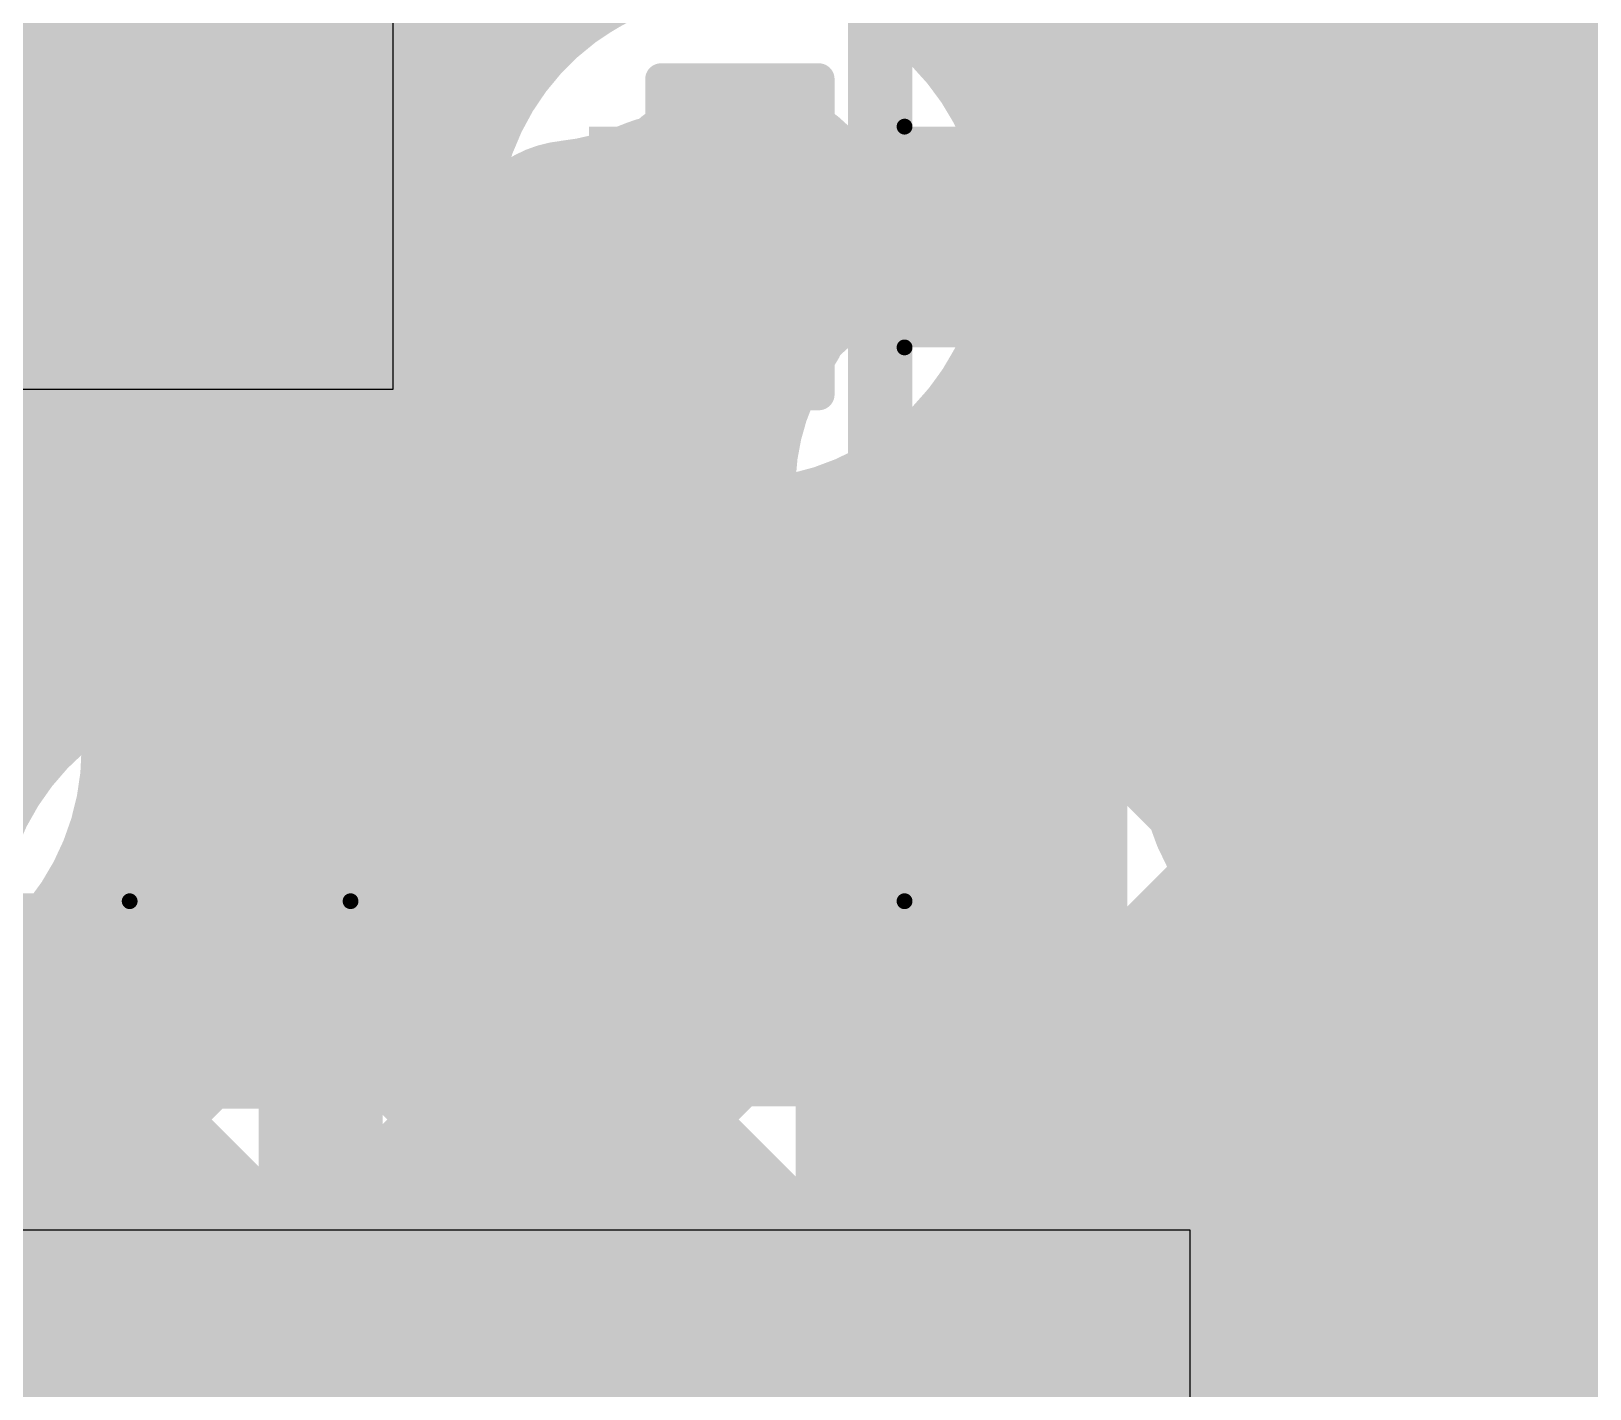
# Model space of a CAD drawing. Header units: millimetres. Extents: x 13 to 259, y -2 to 326.
# Drawn here: x 105.634 to 108.143, y 127.27 to 129.456 of the extents above; entities that cross this region are included whole.
import ezdxf

# ---------------------------------------------------------------- set-up
doc = ezdxf.new("R2010")
doc.units = ezdxf.units.MM
for name, color, linetype in [('BottomLayer', 5, 'Continuous'), ('BottomOverlay', 54, 'Continuous'), ('BottomPaste', 16, 'Continuous'), ('BottomSolder', 6, 'Continuous'), ('ConnectLayer', 7, 'Continuous'), ('DrillDrawing', 1, 'Continuous'), ('Mechanical11', 56, 'Continuous'), ('Mechanical13', 56, 'Continuous'), ('Mechanical14', 56, 'Continuous'), ('Mechanical15', 56, 'Continuous'), ('Mechanical16', 56, 'Continuous'), ('MidLayer1', 16, 'Continuous'), ('MidLayer2', 76, 'Continuous'), ('MidLayer3', 90, 'Continuous'), ('MidLayer4', 156, 'Continuous'), ('MidLayer5', 130, 'Continuous'), ('MidLayer6', 216, 'Continuous'), ('MultiLayer', 9, 'Continuous'), ('TopLayer', 1, 'Continuous'), ('TopOverlay', 2, 'Continuous'), ('TopPaste', 8, 'Continuous'), ('TopSolder', 216, 'Continuous')]:
    doc.layers.add(name, color=color, linetype=linetype)

# ---------------------------------------------------------------- blocks, each defined once
blk = doc.blocks.new('CP_16_26_B_58')
at = {"layer": 'BottomLayer'}
for points in [[(-1.3208, -1.3208), (1.3208, -1.3208), (-1.3208, 1.3208), (1.3208, 1.3208)], [(2.3495, -1.1528), (2.3495, -0.7972), (1.5367, -1.1528), (1.5367, -0.7972)], [(1.1528, -1.5367), (0.7972, -1.5367), (1.1528, -2.3495), (0.7972, -2.3495)]]:
    blk.add_solid(points, dxfattribs=at)
at = {"layer": 'BottomOverlay', "const_width": 0.1524}
for points in [[(2.1717, -2.1717), (2.1717, -1.4855)], [(1.4855, -2.1717), (2.1717, -2.1717)]]:
    blk.add_lwpolyline(points, dxfattribs=at)
at = {"layer": 'BottomOverlay', "const_width": 0.0762}
for points in [[(2.1336, -1.4855, 1), (2.2098, -1.4855, 1)], [(1.4474, -2.1717, 1), (1.5236, -2.1717, 1)], [(2.1336, -2.1717, 1), (2.2098, -2.1717, 1)], [(2.1336, -2.1717, 1), (2.2098, -2.1717, 1)]]:
    blk.add_lwpolyline(points, format="xyb", close=True, dxfattribs=at)
at = {"layer": 'BottomPaste'}
for p, q in [((1.2208, -0.1), (1.2208, -1.2208)), ((1.2208, -1.2208), (0.1, -1.2208))]:
    blk.add_line(p, q, dxfattribs=at)
for points in [[(2.3495, -1.1528), (2.3495, -0.7972), (1.5367, -1.1528), (1.5367, -0.7972)], [(1.1528, -1.5367), (0.7972, -1.5367), (1.1528, -2.3495), (0.7972, -2.3495)]]:
    blk.add_solid(points, dxfattribs=at)
at = {"layer": 'BottomSolder'}
for points in [[(-1.3208, -1.3208), (1.3208, -1.3208), (-1.3208, 1.3208), (1.3208, 1.3208)], [(2.3495, -1.1528), (2.3495, -0.7972), (1.5367, -1.1528), (1.5367, -0.7972)], [(1.1528, -1.5367), (0.7972, -1.5367), (1.1528, -2.3495), (0.7972, -2.3495)]]:
    blk.add_solid(points, dxfattribs=at)
at = {"layer": 'Mechanical13', "const_width": 0.0254}
for points in [[(2.0447, -2.0447), (2.0447, 2.0447)], [(2.0447, -1.1528), (2.0447, -0.7972)], [(2.0447, -1.1528), (2.0447, -0.7972)], [(-2.0447, -2.0447), (2.0447, -2.0447)], [(0.7972, -2.0447), (1.1528, -2.0447)], [(0.7972, -2.0447), (1.1528, -2.0447)]]:
    blk.add_lwpolyline(points, dxfattribs=at)
at = {"layer": 'Mechanical13', "const_width": 0.0127}
for points in [[(2.0383, -0.7972, 1), (2.0511, -0.7972, 1)], [(2.0383, -0.7972, 1), (2.0511, -0.7972, 1)], [(2.0383, -1.1528, 1), (2.0511, -1.1528, 1)], [(2.0383, -1.1528, 1), (2.0511, -1.1528, 1)], [(0.7908, -2.0447, 1), (0.8035, -2.0447, 1)], [(0.7908, -2.0447, 1), (0.8035, -2.0447, 1)], [(1.1464, -2.0447, 1), (1.1591, -2.0447, 1)], [(1.1464, -2.0447, 1), (1.1591, -2.0447, 1)], [(2.0383, -2.0447, 1), (2.0511, -2.0447, 1)], [(2.0383, -2.0447, 1), (2.0511, -2.0447, 1)]]:
    blk.add_lwpolyline(points, format="xyb", close=True, dxfattribs=at)
at = {"layer": 'Mechanical16', "const_width": 0.1524}
for points in [[(2.5527, -1.3), (2.5527, 1.3)], [(2.2987, -1.3), (2.5527, -1.3)], [(2.2987, -2.2987), (2.2987, -1.3)], [(1.3, -2.2987), (2.2987, -2.2987)], [(1.3, -2.5527), (1.3, -2.2987)], [(-1.3, -2.5527), (1.3, -2.5527)]]:
    blk.add_lwpolyline(points, dxfattribs=at)
at = {"layer": 'Mechanical16', "const_width": 0.0762}
for points in [[(2.2606, -1.3, 1), (2.3368, -1.3, 1)], [(2.2606, -1.3, 1), (2.3368, -1.3, 1)], [(2.5146, -1.3, 1), (2.5908, -1.3, 1)], [(2.5146, -1.3, 1), (2.5908, -1.3, 1)], [(1.2619, -2.2987, 1), (1.3381, -2.2987, 1)], [(1.2619, -2.2987, 1), (1.3381, -2.2987, 1)], [(2.2606, -2.2987, 1), (2.3368, -2.2987, 1)], [(2.2606, -2.2987, 1), (2.3368, -2.2987, 1)], [(1.2619, -2.5527, 1), (1.3381, -2.5527, 1)], [(1.2619, -2.5527, 1), (1.3381, -2.5527, 1)]]:
    blk.add_lwpolyline(points, format="xyb", close=True, dxfattribs=at)
blk = doc.blocks.new('RESC1608X55N_B_75')
at = {"layer": 'BottomLayer'}
blk.add_solid([(-1.25, -0.5), (-0.35, -0.5), (-1.25, 0.5), (-0.35, 0.5)], dxfattribs=at)
at = {"layer": 'BottomPaste'}
blk.add_solid([(-1.25, -0.5), (-0.35, -0.5), (-1.25, 0.5), (-0.35, 0.5)], dxfattribs=at)
at = {"layer": 'BottomSolder'}
blk.add_solid([(-1.3516, -0.6016), (-0.2484, -0.6016), (-1.3516, 0.6016), (-0.2484, 0.6016)], dxfattribs=at)
at = {"layer": 'Mechanical14', "const_width": 0.1}
for points in [[(-1.4, 0.65), (-1.4, -0.65)], [(1.4, -0.65), (-1.4, -0.65)]]:
    blk.add_lwpolyline(points, dxfattribs=at)
at = {"layer": 'Mechanical14', "const_width": 0.05}
blk.add_lwpolyline([(-1.425, -0.65, 1), (-1.375, -0.65, 1)], format="xyb", close=True, dxfattribs=at)
blk.add_lwpolyline([(-1.425, -0.65, 1), (-1.375, -0.65, 1)], format="xyb", close=True, dxfattribs=at)
at = {"layer": 'Mechanical16', "const_width": 0.05}
for points in [[(-1.5, 0.75), (-1.5, -0.75)], [(1.5, -0.75), (-1.5, -0.75)]]:
    blk.add_lwpolyline(points, dxfattribs=at)
at = {"layer": 'Mechanical16', "const_width": 0.025}
blk.add_lwpolyline([(-1.5125, -0.75, 1), (-1.4875, -0.75, 1)], format="xyb", close=True, dxfattribs=at)
blk.add_lwpolyline([(-1.5125, -0.75, 1), (-1.4875, -0.75, 1)], format="xyb", close=True, dxfattribs=at)
blk = doc.blocks.new('WE_MAIA_4020_85')
at = {"layer": 'Mechanical11', "const_width": 0.1}
for points in [[(-2.05, -2.05), (-2.05, 2.05)], [(-2.05, -2.05), (2.05, -2.05)]]:
    blk.add_lwpolyline(points, dxfattribs=at)
at = {"layer": 'Mechanical11', "const_width": 0.05}
blk.add_lwpolyline([(-2.075, -2.05, 1), (-2.025, -2.05, 1)], format="xyb", close=True, dxfattribs=at)
blk.add_lwpolyline([(-2.075, -2.05, 1), (-2.025, -2.05, 1)], format="xyb", close=True, dxfattribs=at)
at = {"layer": 'Mechanical13', "const_width": 0.1}
for points in [[(-2.15, -2.15), (-2.15, 2.15)], [(-2.15, -2.15), (2.15, -2.15)]]:
    blk.add_lwpolyline(points, dxfattribs=at)
at = {"layer": 'Mechanical13', "const_width": 0.05}
blk.add_lwpolyline([(-2.175, -2.15, 1), (-2.125, -2.15, 1)], format="xyb", close=True, dxfattribs=at)
blk.add_lwpolyline([(-2.175, -2.15, 1), (-2.125, -2.15, 1)], format="xyb", close=True, dxfattribs=at)
at = {"layer": 'Mechanical15', "const_width": 0.1}
blk.add_lwpolyline([(-2.35, -2.35), (-2.35, 2.35)], dxfattribs=at)
at = {"layer": 'TopLayer'}
blk.add_solid([(-1.675, -1.85), (-0.695, -1.85), (-1.675, 1.85), (-0.695, 1.85)], dxfattribs=at)
at = {"layer": 'TopOverlay', "const_width": 0.2}
for points in [[(-2.05, -2.05), (-2.05, 2.05)], [(-2.05, -2.05), (2.05, -2.05)]]:
    blk.add_lwpolyline(points, dxfattribs=at)
at = {"layer": 'TopOverlay', "const_width": 0.1}
blk.add_lwpolyline([(-2.1, -2.05, 1), (-2, -2.05, 1)], format="xyb", close=True, dxfattribs=at)
blk.add_lwpolyline([(-2.1, -2.05, 1), (-2, -2.05, 1)], format="xyb", close=True, dxfattribs=at)
at = {"layer": 'TopPaste'}
blk.add_solid([(-1.675, -1.85), (-0.695, -1.85), (-1.675, 1.85), (-0.695, 1.85)], dxfattribs=at)
at = {"layer": 'TopSolder'}
blk.add_solid([(-1.7766, -1.9516), (-0.5934, -1.9516), (-1.7766, 1.9516), (-0.5934, 1.9516)], dxfattribs=at)

msp = doc.modelspace()

# ---------------------------------------------------------------- linework, layer by layer
at = {"layer": 'BottomLayer'}
for p, q in [((107.5, 127.525), (103.9, 127.525)), ((107.5, 125.325), (107.5, 127.525))]:
    msp.add_line(p, q, dxfattribs=at)
for points, const_width in [([(108.05, 129.425, 1), (108.3, 129.425, 1)], 0.25), ([(105.8, 129.175, 1), (106.05, 129.175, 1)], 0.25), ([(106.65, 129.125, 1), (106.9, 129.125, 1)], 0.25), ([(108.05, 128.45, 1), (108.3, 128.45, 1)], 0.25), ([(105.85, 128, 1), (106.1, 128, 1)], 0.25), ([(105.925, 128, 1), (106.025, 128, 1)], 0.1), ([(106.05, 127.875, 1), (106.15, 127.875, 1)], 0.1), ([(106.05, 127.875, 1), (106.15, 127.875, 1)], 0.1)]:
    msp.add_lwpolyline(points, format="xyb", close=True, dxfattribs=dict(at, const_width=const_width))
at = {"layer": 'BottomLayer', "const_width": 0.2}
for points in [[(105.975, 128), (106.1, 127.875)], [(106.1, 127.15), (106.1, 127.875)]]:
    msp.add_lwpolyline(points, dxfattribs=at)
at = {"layer": 'BottomSolder', "const_width": 0.3516}
msp.add_lwpolyline([(105.7492, 129.175, 1), (106.1008, 129.175, 1)], format="xyb", close=True, dxfattribs=at)
at = {"layer": 'ConnectLayer', "const_width": 0.4}
for points in [[(102.8906, 132.9998), (106.353, 129.5373)], [(103.9654, 131.925), (106.353, 129.5373)], [(103.7479, 131.2939), (108.8389, 126.2029)], [(103.7479, 131.2939), (105.9161, 129.1258)], [(103.7479, 131.2939), (108.8389, 126.2029)], [(106.513, 131.0744), (108.7, 128.8874)], [(105.91, 129.6174), (105.91, 130.7558)], [(106.45, 129.6174), (106.45, 130.7558)], [(107.3107, 129.3724), (108.7, 130.7617)], [(107.3107, 129.3724), (108.7, 130.7617)], [(103.5744, 130.6189), (105.6815, 128.5118)], [(106.45, 130.2888), (108.5389, 128.2)], [(105.0762, 128.835), (106.307, 130.0658)], [(105.0762, 128.835), (106.307, 130.0658)], [(107.3559, 128.5691), (108.7, 129.9132)], [(106.325, 129.6087), (106.325, 129.75)], [(105.0762, 128.835), (105.91, 129.6688)], [(105.3852, 129.6567), (105.4798, 129.5621)], [(107.4436, 129.2953), (107.8187, 128.9202)], [(107.4436, 129.2953), (107.8187, 128.9202)], [(107.4436, 129.2953), (107.8187, 128.9202)], [(106.6655, 129.1223), (106.7585, 129.0249)], [(105.7733, 128.6836), (106.1858, 129.096)], [(105.7733, 128.6836), (106.1858, 129.096)], [(107.8354, 128.2), (108.7, 129.0647)], [(106.4774, 127.6906), (107.7766, 128.9898)], [(106.4774, 127.6906), (107.7766, 128.9898)], [(107.065, 128.2782), (107.7767, 128.9898)], [(105.3567, 127.4184), (106.6646, 128.7263)], [(106.3121, 128.7297), (108.3418, 126.7)], [(106.3121, 128.7297), (106.525, 128.5168)], [(107.2046, 128.7205), (107.725, 128.2)], [(107.1874, 128.703), (107.6099, 128.2804)], [(107.1874, 128.703), (107.6099, 128.2804)], [(107.1874, 128.703), (107.6099, 128.2804)], [(105.2444, 128.1546), (105.7139, 128.6241)], [(106.3735, 128.4352), (106.5277, 128.5894)], [(106.3735, 128.4352), (106.5277, 128.5894)], [(106.3735, 128.4352), (106.525, 128.5867)], [(106.525, 128.2135), (106.525, 128.5906)], [(107.065, 128.2135), (107.065, 128.5906)], [(106.8237, 128.3377), (107.3422, 127.8191)], [(105.9147, 128.2786), (107.4933, 126.7)], [(105.7809, 126.9941), (106.9741, 128.1873)], [(105.7809, 126.9941), (106.9741, 128.1873)], [(107.725, 128.2), (108.55, 128.2)], [(101.8817, 122.2464), (107.7154, 128.0801)], [(105.9038, 126.2685), (107.7154, 128.0801)], [(107.0204, 127.3851), (107.7154, 128.0801)], [(107.0271, 128.0147), (108.8389, 126.2029)], [(98.657, 118.1732), (108.381, 127.8971)], [(106.375, 125.8912), (108.381, 127.8971)], [(106.5739, 126.09), (108.381, 127.8971)], [(108.0055, 127.8849), (109.0803, 126.8101)], [(108.0055, 127.8849), (109.0803, 126.8101)], [(108.0055, 127.8849), (109.0803, 126.8101)], [(106.525, 127.6), (106.525, 127.7865)], [(107.065, 127.6), (107.065, 127.7865)], [(105.5779, 127.7669), (106.6448, 126.7)], [(106.3354, 126.7), (107.4024, 127.767)], [(106.4868, 127.7065), (112.1776, 122.0157)], [(106.4868, 127.7065), (108.1033, 126.09)], [(107.1839, 126.7), (108.1439, 127.66)], [(107.725, 127.66), (108.55, 127.66)], [(108.2303, 127.66), (109.0803, 126.8101)], [(102.1229, 124.1846), (105.5399, 127.6016)], [(105.0553, 127.117), (105.5399, 127.6016)], [(105.0883, 127.15), (105.5399, 127.6016)], [(106.075, 127.15), (106.525, 127.6)], [(105.225, 127.55), (106.075, 126.7)], [(101.3672, 122.5804), (106.2845, 127.4977)], [(105.4796, 126.6928), (106.2845, 127.4977)], [(105.9369, 127.15), (106.2846, 127.4977)], [(105.9333, 127.4115), (110.2306, 123.1142)], [(105.9333, 127.4115), (106.1349, 127.2099)], [(105.9333, 127.4115), (107.2548, 126.09)], [(106.9395, 127.2538), (108.9673, 125.226)], [(106.4579, 126.7691), (106.9059, 127.2172)], [(102.7308, 127.15), (106.075, 127.15)]]:
    msp.add_lwpolyline(points, dxfattribs=at)
for points in [[(105.5854, 130.0996, -1.354903), (104.5079, 130.4319)], [(105.9019, 128.5855, -1.434003), (106.325, 129.6087)], [(106.45, 129.6174, -0.597453), (107.365, 129.125)], [(107.365, 129.125, -1.814865), (106.5218, 129.6579)], [(107.365, 129.125, -1.814865), (106.5218, 129.6579)], [(106.0137, 129.2993, -0.158829), (105.91, 129.6174)], [(106.0137, 129.2993, -0.158829), (105.91, 129.6174)], [(107.5852, 129.4393, -0.131202), (107.3533, 129.2421)], [(107.5852, 129.4393, -0.131202), (107.3533, 129.2421)], [(107.5852, 129.4393, -0.131202), (107.3533, 129.2421)], [(107.8427, 128.9375, -0.254456), (107.5852, 129.4393)], [(107.8427, 128.9375, -0.254456), (107.5852, 129.4393)], [(107.8427, 128.9375, -0.254456), (107.5852, 129.4393)], [(105.9744, 129.167, -0.064145), (106.0137, 129.2993)], [(105.9744, 129.167, -0.064145), (106.0137, 129.2993)], [(105.9744, 129.167, -0.064146), (106.0137, 129.2993)], [(107.3533, 129.2421, -0.050001), (107.365, 129.125)], [(107.3533, 129.2421, -0.050001), (107.365, 129.125)], [(107.3533, 129.2421, -0.050001), (107.365, 129.125)], [(105.9231, 129.125, -1.434002), (105.9589, 129.2118)], [(105.9744, 129.167, -0.407628), (105.9181, 129.1255)], [(105.386, 128.8869, -0.292979), (105.9177, 129.1256)], [(105.386, 128.8869, -0.293222), (105.9181, 129.1255)], [(106.6655, 129.1223, -0.076116), (106.5074, 129.0805)], [(106.6655, 129.1223, -0.076116), (106.5074, 129.0805)], [(107.365, 129.125, -0.270766), (107.0647, 128.611)], [(107.365, 129.125, -0.191135), (107.2046, 128.7205)], [(106.5074, 129.0805, -0.410442), (105.838, 128.5915)], [(106.8227, 128.3387, -0.360558), (106.7585, 129.0249)], [(106.8237, 128.3377, -0.361278), (106.7585, 129.0249)], [(108.765, 128.45, -1.659645), (107.8427, 128.9375)], [(108.765, 128.45, -1.659645), (107.8427, 128.9375)], [(108.765, 128.45, -1.659645), (107.8427, 128.9375)], [(104.8035, 128.5759, -0.602352), (105.8466, 128.5759)], [(104.8035, 128.5759, -0.602352), (105.8466, 128.5759)], [(106.3261, 128.7422, -0.157046), (105.9982, 128.5896)], [(106.525, 128.5906, -0.10723), (106.3261, 128.7422)], [(105.838, 128.5915, -0.12989), (105.915, 128.3)], [(105.8466, 128.5759, -0.48006), (106.565, 128)], [(105.8466, 128.5759, -0.48006), (106.565, 128)], [(105.9982, 128.5896, -0.298762), (106.525, 128.2135)], [(106.525, 127.7865, -1.761451), (105.9019, 128.5855)], [(105.915, 128.3, -0.465024), (105.225, 127.7185)], [(107.065, 128.2135, -0.101987), (107.021, 128)], [(107.065, 128.2135, -0.101987), (107.021, 128)], [(106.565, 128, -0.782168), (105.4535, 127.7242)], [(106.565, 128, -0.782168), (105.4535, 127.7242)], [(107.021, 128, -0.101987), (107.065, 127.7865)], [(107.021, 128, -0.101987), (107.065, 127.7865)], [(107.725, 127.66, -0.199574), (107.3422, 127.8191)], [(107.725, 127.66, -0.198912), (107.3432, 127.8182)], [(105.4535, 127.7242, -0.110183), (105.1966, 127.7242)], [(105.4535, 127.7242, -0.110183), (105.1966, 127.7242)], [(107.065, 127.6, -0.199574), (106.9059, 127.2172)], [(107.065, 127.6, -0.198912), (106.9069, 127.2182)]]:
    msp.add_lwpolyline(points, format="xyb", dxfattribs=at)
at = {"layer": 'ConnectLayer', "const_width": 0.2}
for points in [[(105.81, 129.6174, 1), (106.01, 129.6174, 1)], [(105.81, 129.6174, 1), (106.01, 129.6174, 1)], [(105.81, 129.6174, 1), (106.01, 129.6174, 1)], [(106.35, 129.6174, 1), (106.55, 129.6174, 1)], [(106.35, 129.6174, 1), (106.55, 129.6174, 1)], [(106.225, 129.6087, 1), (106.425, 129.6087, 1)], [(106.225, 129.6087, 1), (106.425, 129.6087, 1)], [(105.3798, 129.5621, 1), (105.5798, 129.5621, 1)], [(106.253, 129.5373, 1), (106.453, 129.5373, 1)], [(106.253, 129.5373, 1), (106.453, 129.5373, 1)], [(107.4852, 129.4393, 1), (107.6852, 129.4393, 1)], [(107.4852, 129.4393, 1), (107.6852, 129.4393, 1)], [(107.4852, 129.4393, 1), (107.6852, 129.4393, 1)], [(107.4852, 129.4393, 1), (107.6852, 129.4393, 1)], [(107.4852, 129.4393, 1), (107.6852, 129.4393, 1)], [(107.4852, 129.4393, 1), (107.6852, 129.4393, 1)], [(107.2107, 129.3724, 1), (107.4107, 129.3724, 1)], [(107.2107, 129.3724, 1), (107.4107, 129.3724, 1)], [(105.9137, 129.2993, 1), (106.1137, 129.2993, 1)], [(105.9137, 129.2993, 1), (106.1137, 129.2993, 1)], [(105.9137, 129.2993, 1), (106.1137, 129.2993, 1)], [(105.9137, 129.2993, 1), (106.1137, 129.2993, 1)], [(105.9137, 129.2993, 1), (106.1137, 129.2993, 1)], [(107.3436, 129.2953, 1), (107.5436, 129.2953, 1)], [(107.3436, 129.2953, 1), (107.5436, 129.2953, 1)], [(107.3436, 129.2953, 1), (107.5436, 129.2953, 1)], [(107.2533, 129.2421, 1), (107.4533, 129.2421, 1)], [(107.2533, 129.2421, 1), (107.4533, 129.2421, 1)], [(107.2533, 129.2421, 1), (107.4533, 129.2421, 1)], [(107.2533, 129.2421, 1), (107.4533, 129.2421, 1)], [(107.2533, 129.2421, 1), (107.4533, 129.2421, 1)], [(107.2533, 129.2421, 1), (107.4533, 129.2421, 1)], [(105.8589, 129.2118, 1), (106.0589, 129.2118, 1)], [(105.8744, 129.167, 1), (106.0744, 129.167, 1)], [(105.8744, 129.167, 1), (106.0744, 129.167, 1)], [(105.8744, 129.167, 1), (106.0744, 129.167, 1)], [(105.8744, 129.167, 1), (106.0744, 129.167, 1)], [(105.8161, 129.1258, 1), (106.0161, 129.1258, 1)], [(105.8177, 129.1256, 1), (106.0177, 129.1256, 1)], [(105.8182, 129.1255, 1), (106.0181, 129.1255, 1)], [(105.8182, 129.1255, 1), (106.0181, 129.1255, 1)], [(105.8231, 129.125, 1), (106.0231, 129.125, 1)], [(106.5655, 129.1223, 1), (106.7655, 129.1223, 1)], [(106.5655, 129.1223, 1), (106.7655, 129.1223, 1)], [(106.5655, 129.1223, 1), (106.7655, 129.1223, 1)], [(107.265, 129.125, 1), (107.465, 129.125, 1)], [(107.265, 129.125, 1), (107.465, 129.125, 1)], [(107.265, 129.125, 1), (107.465, 129.125, 1)], [(107.265, 129.125, 1), (107.465, 129.125, 1)], [(107.265, 129.125, 1), (107.465, 129.125, 1)], [(107.265, 129.125, 1), (107.465, 129.125, 1)], [(107.265, 129.125, 1), (107.465, 129.125, 1)], [(107.265, 129.125, 1), (107.465, 129.125, 1)], [(106.0858, 129.096, 1), (106.2858, 129.096, 1)], [(106.0858, 129.096, 1), (106.2858, 129.096, 1)], [(106.4074, 129.0805, 1), (106.6074, 129.0805, 1)], [(106.4074, 129.0805, 1), (106.6074, 129.0805, 1)], [(106.4074, 129.0805, 1), (106.6074, 129.0805, 1)], [(106.6585, 129.0249, 1), (106.8585, 129.0249, 1)], [(106.6585, 129.0249, 1), (106.8585, 129.0249, 1)], [(106.6585, 129.0249, 1), (106.8585, 129.0249, 1)], [(107.6766, 128.9898, 1), (107.8766, 128.9898, 1)], [(107.6766, 128.9898, 1), (107.8766, 128.9898, 1)], [(107.6767, 128.9898, 1), (107.8767, 128.9898, 1)], [(107.7427, 128.9375, 1), (107.9427, 128.9375, 1)], [(107.7427, 128.9375, 1), (107.9427, 128.9375, 1)], [(107.7427, 128.9375, 1), (107.9427, 128.9375, 1)], [(107.7427, 128.9375, 1), (107.9427, 128.9375, 1)], [(107.7427, 128.9375, 1), (107.9427, 128.9375, 1)], [(107.7427, 128.9375, 1), (107.9427, 128.9375, 1)], [(107.7187, 128.9202, 1), (107.9187, 128.9202, 1)], [(107.7187, 128.9202, 1), (107.9187, 128.9202, 1)], [(107.7187, 128.9202, 1), (107.9187, 128.9202, 1)], [(106.2261, 128.7422, 1), (106.4261, 128.7422, 1)], [(106.2261, 128.7422, 1), (106.4261, 128.7422, 1)], [(106.2121, 128.7297, 1), (106.4121, 128.7297, 1)], [(106.2121, 128.7297, 1), (106.4121, 128.7297, 1)], [(106.5646, 128.7263, 1), (106.7646, 128.7263, 1)], [(107.1046, 128.7205, 1), (107.3046, 128.7205, 1)], [(107.1046, 128.7205, 1), (107.3046, 128.7205, 1)], [(107.0874, 128.703, 1), (107.2874, 128.703, 1)], [(107.0874, 128.703, 1), (107.2874, 128.703, 1)], [(107.0874, 128.703, 1), (107.2874, 128.703, 1)], [(105.6733, 128.6836, 1), (105.8733, 128.6836, 1)], [(105.6733, 128.6836, 1), (105.8733, 128.6836, 1)], [(105.6139, 128.6241, 1), (105.8139, 128.6241, 1)], [(106.9647, 128.611, 1), (107.1647, 128.611, 1)], [(105.738, 128.5915, 1), (105.938, 128.5915, 1)], [(105.738, 128.5915, 1), (105.938, 128.5915, 1)], [(105.8982, 128.5896, 1), (106.0982, 128.5896, 1)], [(105.8982, 128.5896, 1), (106.0982, 128.5896, 1)], [(106.425, 128.5906, 1), (106.625, 128.5906, 1)], [(106.425, 128.5906, 1), (106.625, 128.5906, 1)], [(106.425, 128.5867, 1), (106.625, 128.5867, 1)], [(106.4277, 128.5894, 1), (106.6277, 128.5894, 1)], [(106.4277, 128.5894, 1), (106.6277, 128.5894, 1)], [(106.965, 128.5906, 1), (107.165, 128.5906, 1)], [(105.7466, 128.5759, 1), (105.9466, 128.5759, 1)], [(105.7466, 128.5759, 1), (105.9466, 128.5759, 1)], [(105.7466, 128.5759, 1), (105.9466, 128.5759, 1)], [(105.7466, 128.5759, 1), (105.9466, 128.5759, 1)], [(105.8019, 128.5855, 1), (106.0019, 128.5855, 1)], [(105.8019, 128.5855, 1), (106.0019, 128.5855, 1)], [(107.2559, 128.5691, 1), (107.4559, 128.5691, 1)], [(105.5815, 128.5118, 1), (105.7815, 128.5118, 1)], [(106.425, 128.5168, 1), (106.625, 128.5168, 1)], [(106.2735, 128.4352, 1), (106.4735, 128.4352, 1)], [(106.2735, 128.4352, 1), (106.4735, 128.4352, 1)], [(106.2735, 128.4352, 1), (106.4735, 128.4352, 1)], [(106.7227, 128.3387, 1), (106.9227, 128.3387, 1)], [(106.7237, 128.3377, 1), (106.9237, 128.3377, 1)], [(106.7237, 128.3377, 1), (106.9237, 128.3377, 1)], [(105.815, 128.3, 1), (106.015, 128.3, 1)], [(105.815, 128.3, 1), (106.015, 128.3, 1)], [(105.8147, 128.2786, 1), (106.0147, 128.2786, 1)], [(106.965, 128.2782, 1), (107.165, 128.2782, 1)], [(107.5099, 128.2804, 1), (107.7099, 128.2804, 1)], [(107.5099, 128.2804, 1), (107.7099, 128.2804, 1)], [(107.5099, 128.2804, 1), (107.7099, 128.2804, 1)], [(106.425, 128.2135, 1), (106.625, 128.2135, 1)], [(106.425, 128.2135, 1), (106.625, 128.2135, 1)], [(106.965, 128.2135, 1), (107.165, 128.2135, 1)], [(106.965, 128.2135, 1), (107.165, 128.2135, 1)], [(106.965, 128.2135, 1), (107.165, 128.2135, 1)], [(106.8741, 128.1873, 1), (107.0741, 128.1873, 1)], [(106.8741, 128.1873, 1), (107.0741, 128.1873, 1)], [(107.625, 128.2, 1), (107.825, 128.2, 1)], [(107.625, 128.2, 1), (107.825, 128.2, 1)], [(107.7354, 128.2, 1), (107.9354, 128.2, 1)], [(107.6154, 128.0801, 1), (107.8154, 128.0801, 1)], [(107.6154, 128.0801, 1), (107.8154, 128.0801, 1)], [(107.6154, 128.0801, 1), (107.8154, 128.0801, 1)], [(106.9271, 128.0147, 1), (107.1271, 128.0147, 1)], [(106.465, 128, 1), (106.665, 128, 1)], [(106.465, 128, 1), (106.665, 128, 1)], [(106.465, 128, 1), (106.665, 128, 1)], [(106.465, 128, 1), (106.665, 128, 1)], [(106.921, 128, 1), (107.121, 128, 1)], [(106.921, 128, 1), (107.121, 128, 1)], [(106.921, 128, 1), (107.121, 128, 1)], [(106.921, 128, 1), (107.121, 128, 1)], [(107.9055, 127.8849, 1), (108.1055, 127.8849, 1)], [(107.9055, 127.8849, 1), (108.1055, 127.8849, 1)], [(107.9055, 127.8849, 1), (108.1055, 127.8849, 1)], [(107.2422, 127.8191, 1), (107.4422, 127.8191, 1)], [(107.2422, 127.8191, 1), (107.4422, 127.8191, 1)], [(107.2432, 127.8182, 1), (107.4432, 127.8182, 1)], [(106.425, 127.7865, 1), (106.625, 127.7865, 1)], [(106.425, 127.7865, 1), (106.625, 127.7865, 1)], [(106.965, 127.7865, 1), (107.165, 127.7865, 1)], [(106.965, 127.7865, 1), (107.165, 127.7865, 1)], [(106.965, 127.7865, 1), (107.165, 127.7865, 1)], [(105.4779, 127.7669, 1), (105.6779, 127.7669, 1)], [(107.3024, 127.767, 1), (107.5024, 127.767, 1)], [(105.3535, 127.7242, 1), (105.5535, 127.7242, 1)], [(105.3535, 127.7242, 1), (105.5535, 127.7242, 1)], [(105.3535, 127.7242, 1), (105.5535, 127.7242, 1)], [(105.3535, 127.7242, 1), (105.5535, 127.7242, 1)], [(106.3774, 127.6906, 1), (106.5774, 127.6906, 1)], [(106.3774, 127.6906, 1), (106.5774, 127.6906, 1)], [(106.3868, 127.7065, 1), (106.5868, 127.7065, 1)], [(106.3868, 127.7065, 1), (106.5868, 127.7065, 1)], [(107.625, 127.66, 1), (107.825, 127.66, 1)], [(107.625, 127.66, 1), (107.825, 127.66, 1)], [(107.625, 127.66, 1), (107.825, 127.66, 1)], [(108.0439, 127.66, 1), (108.2439, 127.66, 1)], [(108.1303, 127.66, 1), (108.3303, 127.66, 1)], [(105.4399, 127.6016, 1), (105.6399, 127.6016, 1)], [(105.4399, 127.6016, 1), (105.6399, 127.6016, 1)], [(105.4399, 127.6016, 1), (105.6399, 127.6016, 1)], [(106.425, 127.6, 1), (106.625, 127.6, 1)], [(106.425, 127.6, 1), (106.625, 127.6, 1)], [(106.965, 127.6, 1), (107.165, 127.6, 1)], [(106.965, 127.6, 1), (107.165, 127.6, 1)], [(106.965, 127.6, 1), (107.165, 127.6, 1)], [(106.1845, 127.4977, 1), (106.3845, 127.4977, 1)], [(106.1845, 127.4977, 1), (106.3845, 127.4977, 1)], [(106.1846, 127.4977, 1), (106.3846, 127.4977, 1)], [(105.8333, 127.4115, 1), (106.0333, 127.4115, 1)], [(105.8333, 127.4115, 1), (106.0333, 127.4115, 1)], [(105.8333, 127.4115, 1), (106.0333, 127.4115, 1)], [(106.9204, 127.3851, 1), (107.1204, 127.3851, 1)], [(106.8395, 127.2538, 1), (107.0395, 127.2538, 1)], [(106.0349, 127.2099, 1), (106.2349, 127.2099, 1)], [(106.8059, 127.2172, 1), (107.0059, 127.2172, 1)], [(106.8059, 127.2172, 1), (107.0059, 127.2172, 1)], [(106.8069, 127.2182, 1), (107.0069, 127.2182, 1)], [(105.8369, 127.15, 1), (106.0369, 127.15, 1)], [(105.975, 127.15, 1), (106.175, 127.15, 1)], [(105.975, 127.15, 1), (106.175, 127.15, 1)]]:
    msp.add_lwpolyline(points, format="xyb", close=True, dxfattribs=at)
at = {"layer": 'DrillDrawing', "const_width": 0.0508}
for points in [[(107.921, 129.298), (107.921, 129.552)], [(105.798, 129.302), (105.798, 129.429)], [(105.798, 129.429), (106.052, 129.429)], [(106.052, 129.302), (106.052, 129.429)], [(106.648, 129.252), (106.648, 129.379)], [(106.648, 129.379), (106.902, 129.379)], [(106.902, 129.252), (106.902, 129.379)], [(105.671, 129.048), (105.671, 129.302)], [(105.671, 129.302), (105.798, 129.302)], [(106.052, 129.302), (106.179, 129.302)], [(106.179, 129.048), (106.179, 129.302)], [(107.921, 129.298), (108.048, 129.298)], [(108.048, 129.171), (108.048, 129.298)], [(106.521, 128.998), (106.521, 129.252)], [(106.521, 129.252), (106.648, 129.252)], [(106.902, 129.252), (107.029, 129.252)], [(107.029, 128.998), (107.029, 129.252)], [(108.048, 129.171), (108.302, 129.171)], [(105.671, 129.048), (105.798, 129.048)], [(105.798, 128.921), (105.798, 129.048)], [(106.052, 129.048), (106.179, 129.048)], [(106.052, 128.921), (106.052, 129.048)], [(106.521, 128.998), (106.648, 128.998)], [(106.648, 128.871), (106.648, 128.998)], [(106.902, 128.998), (107.029, 128.998)], [(106.902, 128.871), (106.902, 128.998)], [(105.798, 128.921), (106.052, 128.921)], [(106.648, 128.871), (106.902, 128.871)], [(108.048, 128.577), (108.048, 128.704)], [(108.048, 128.704), (108.302, 128.704)], [(107.921, 128.323), (107.921, 128.577)], [(107.921, 128.577), (108.048, 128.577)], [(107.921, 128.323), (108.048, 128.323)], [(108.048, 128.196), (108.048, 128.323)], [(105.848, 128.127), (105.848, 128.254)], [(105.848, 128.254), (106.102, 128.254)], [(106.102, 128.127), (106.102, 128.254)], [(108.048, 128.196), (108.302, 128.196)], [(105.721, 127.873), (105.721, 128.127)], [(105.721, 128.127), (105.848, 128.127)], [(106.102, 128.127), (106.229, 128.127)], [(106.229, 127.873), (106.229, 128.127)], [(105.721, 127.873), (105.848, 127.873)], [(105.848, 127.746), (105.848, 127.873)], [(106.102, 127.873), (106.229, 127.873)], [(106.102, 127.746), (106.102, 127.873)], [(105.848, 127.746), (106.102, 127.746)]]:
    msp.add_lwpolyline(points, dxfattribs=at)
at = {"layer": 'DrillDrawing', "const_width": 0.0254}
for points in [[(105.7853, 129.429, 1), (105.8107, 129.429, 1)], [(105.7853, 129.429, 1), (105.8107, 129.429, 1)], [(106.0393, 129.429, 1), (106.0647, 129.429, 1)], [(106.0393, 129.429, 1), (106.0647, 129.429, 1)], [(106.6353, 129.379, 1), (106.6607, 129.379, 1)], [(106.6353, 129.379, 1), (106.6607, 129.379, 1)], [(106.8893, 129.379, 1), (106.9147, 129.379, 1)], [(106.8893, 129.379, 1), (106.9147, 129.379, 1)], [(105.6583, 129.302, 1), (105.6837, 129.302, 1)], [(105.6583, 129.302, 1), (105.6837, 129.302, 1)], [(105.7853, 129.302, 1), (105.8107, 129.302, 1)], [(105.7853, 129.302, 1), (105.8107, 129.302, 1)], [(106.0393, 129.302, 1), (106.0647, 129.302, 1)], [(106.0393, 129.302, 1), (106.0647, 129.302, 1)], [(106.1663, 129.302, 1), (106.1917, 129.302, 1)], [(106.1663, 129.302, 1), (106.1917, 129.302, 1)], [(107.9083, 129.298, 1), (107.9337, 129.298, 1)], [(107.9083, 129.298, 1), (107.9337, 129.298, 1)], [(108.0353, 129.298, 1), (108.0607, 129.298, 1)], [(108.0353, 129.298, 1), (108.0607, 129.298, 1)], [(106.5083, 129.252, 1), (106.5337, 129.252, 1)], [(106.5083, 129.252, 1), (106.5337, 129.252, 1)], [(106.6353, 129.252, 1), (106.6607, 129.252, 1)], [(106.6353, 129.252, 1), (106.6607, 129.252, 1)], [(106.8893, 129.252, 1), (106.9147, 129.252, 1)], [(106.8893, 129.252, 1), (106.9147, 129.252, 1)], [(107.0163, 129.252, 1), (107.0417, 129.252, 1)], [(107.0163, 129.252, 1), (107.0417, 129.252, 1)], [(108.0353, 129.171, 1), (108.0607, 129.171, 1)], [(108.0353, 129.171, 1), (108.0607, 129.171, 1)], [(105.6583, 129.048, 1), (105.6837, 129.048, 1)], [(105.6583, 129.048, 1), (105.6837, 129.048, 1)], [(105.7853, 129.048, 1), (105.8107, 129.048, 1)], [(105.7853, 129.048, 1), (105.8107, 129.048, 1)], [(106.0393, 129.048, 1), (106.0647, 129.048, 1)], [(106.0393, 129.048, 1), (106.0647, 129.048, 1)], [(106.1663, 129.048, 1), (106.1917, 129.048, 1)], [(106.1663, 129.048, 1), (106.1917, 129.048, 1)], [(106.5083, 128.998, 1), (106.5337, 128.998, 1)], [(106.5083, 128.998, 1), (106.5337, 128.998, 1)], [(106.6353, 128.998, 1), (106.6607, 128.998, 1)], [(106.6353, 128.998, 1), (106.6607, 128.998, 1)], [(106.8893, 128.998, 1), (106.9147, 128.998, 1)], [(106.8893, 128.998, 1), (106.9147, 128.998, 1)], [(107.0163, 128.998, 1), (107.0417, 128.998, 1)], [(107.0163, 128.998, 1), (107.0417, 128.998, 1)], [(105.7853, 128.921, 1), (105.8107, 128.921, 1)], [(105.7853, 128.921, 1), (105.8107, 128.921, 1)], [(106.0393, 128.921, 1), (106.0647, 128.921, 1)], [(106.0393, 128.921, 1), (106.0647, 128.921, 1)], [(106.6353, 128.871, 1), (106.6607, 128.871, 1)], [(106.6353, 128.871, 1), (106.6607, 128.871, 1)], [(106.8893, 128.871, 1), (106.9147, 128.871, 1)], [(106.8893, 128.871, 1), (106.9147, 128.871, 1)], [(108.0353, 128.704, 1), (108.0607, 128.704, 1)], [(108.0353, 128.704, 1), (108.0607, 128.704, 1)], [(107.9083, 128.577, 1), (107.9337, 128.577, 1)], [(107.9083, 128.577, 1), (107.9337, 128.577, 1)], [(108.0353, 128.577, 1), (108.0607, 128.577, 1)], [(108.0353, 128.577, 1), (108.0607, 128.577, 1)], [(107.9083, 128.323, 1), (107.9337, 128.323, 1)], [(107.9083, 128.323, 1), (107.9337, 128.323, 1)], [(108.0353, 128.323, 1), (108.0607, 128.323, 1)], [(108.0353, 128.323, 1), (108.0607, 128.323, 1)], [(105.8353, 128.254, 1), (105.8607, 128.254, 1)], [(105.8353, 128.254, 1), (105.8607, 128.254, 1)], [(106.0893, 128.254, 1), (106.1147, 128.254, 1)], [(106.0893, 128.254, 1), (106.1147, 128.254, 1)], [(108.0353, 128.196, 1), (108.0607, 128.196, 1)], [(108.0353, 128.196, 1), (108.0607, 128.196, 1)], [(105.7083, 128.127, 1), (105.7337, 128.127, 1)], [(105.7083, 128.127, 1), (105.7337, 128.127, 1)], [(105.8353, 128.127, 1), (105.8607, 128.127, 1)], [(105.8353, 128.127, 1), (105.8607, 128.127, 1)], [(106.0893, 128.127, 1), (106.1147, 128.127, 1)], [(106.0893, 128.127, 1), (106.1147, 128.127, 1)], [(106.2163, 128.127, 1), (106.2417, 128.127, 1)], [(106.2163, 128.127, 1), (106.2417, 128.127, 1)], [(105.7083, 127.873, 1), (105.7337, 127.873, 1)], [(105.7083, 127.873, 1), (105.7337, 127.873, 1)], [(105.8353, 127.873, 1), (105.8607, 127.873, 1)], [(105.8353, 127.873, 1), (105.8607, 127.873, 1)], [(106.0893, 127.873, 1), (106.1147, 127.873, 1)], [(106.0893, 127.873, 1), (106.1147, 127.873, 1)], [(106.2163, 127.873, 1), (106.2417, 127.873, 1)], [(106.2163, 127.873, 1), (106.2417, 127.873, 1)], [(105.8353, 127.746, 1), (105.8607, 127.746, 1)], [(105.8353, 127.746, 1), (105.8607, 127.746, 1)], [(106.0893, 127.746, 1), (106.1147, 127.746, 1)], [(106.0893, 127.746, 1), (106.1147, 127.746, 1)]]:
    msp.add_lwpolyline(points, format="xyb", close=True, dxfattribs=at)
at = {"layer": 'MidLayer1', "const_width": 0.25}
for points in [[(108.05, 129.425, 1), (108.3, 129.425, 1)], [(105.8, 129.175, 1), (106.05, 129.175, 1)], [(106.65, 129.125, 1), (106.9, 129.125, 1)], [(108.05, 128.45, 1), (108.3, 128.45, 1)], [(105.85, 128, 1), (106.1, 128, 1)]]:
    msp.add_lwpolyline(points, format="xyb", close=True, dxfattribs=at)
at = {"layer": 'MidLayer2'}
for points, const_width in [([(108.05, 129.425, 1), (108.3, 129.425, 1)], 0.25), ([(105.8, 129.175, 1), (106.05, 129.175, 1)], 0.25), ([(106.65, 129.125, 1), (106.9, 129.125, 1)], 0.25), ([(108.05, 128.45, 1), (108.3, 128.45, 1)], 0.25), ([(105.85, 128, 1), (106.1, 128, 1)], 0.25), ([(105.975, 128.05, 1), (106.075, 128.05, 1)], 0.1), ([(105.925, 128, 1), (106.025, 128, 1)], 0.1)]:
    msp.add_lwpolyline(points, format="xyb", close=True, dxfattribs=dict(at, const_width=const_width))
at = {"layer": 'MidLayer2', "const_width": 0.2}
msp.add_lwpolyline([(105.975, 128), (106.025, 128.05)], dxfattribs=at)
at = {"layer": 'MidLayer3', "const_width": 0.25}
for points in [[(108.05, 129.425, 1), (108.3, 129.425, 1)], [(105.8, 129.175, 1), (106.05, 129.175, 1)], [(106.65, 129.125, 1), (106.9, 129.125, 1)], [(108.05, 128.45, 1), (108.3, 128.45, 1)], [(105.85, 128, 1), (106.1, 128, 1)]]:
    msp.add_lwpolyline(points, format="xyb", close=True, dxfattribs=at)
at = {"layer": 'MidLayer4', "const_width": 0.25}
for points in [[(108.05, 129.425, 1), (108.3, 129.425, 1)], [(105.8, 129.175, 1), (106.05, 129.175, 1)], [(106.65, 129.125, 1), (106.9, 129.125, 1)], [(108.05, 128.45, 1), (108.3, 128.45, 1)], [(105.85, 128, 1), (106.1, 128, 1)]]:
    msp.add_lwpolyline(points, format="xyb", close=True, dxfattribs=at)
at = {"layer": 'MidLayer5', "const_width": 0.25}
for points in [[(108.05, 129.425, 1), (108.3, 129.425, 1)], [(105.8, 129.175, 1), (106.05, 129.175, 1)], [(106.65, 129.125, 1), (106.9, 129.125, 1)], [(108.05, 128.45, 1), (108.3, 128.45, 1)], [(105.85, 128, 1), (106.1, 128, 1)]]:
    msp.add_lwpolyline(points, format="xyb", close=True, dxfattribs=at)
at = {"layer": 'MidLayer6', "const_width": 0.25}
for points in [[(108.05, 129.425, 1), (108.3, 129.425, 1)], [(105.8, 129.175, 1), (106.05, 129.175, 1)], [(106.65, 129.125, 1), (106.9, 129.125, 1)], [(108.05, 128.45, 1), (108.3, 128.45, 1)], [(105.85, 128, 1), (106.1, 128, 1)]]:
    msp.add_lwpolyline(points, format="xyb", close=True, dxfattribs=at)
at = {"layer": 'MultiLayer', "const_width": 0.25}
for points in [[(108.05, 129.425, 1), (108.3, 129.425, 1)], [(105.8, 129.175, 1), (106.05, 129.175, 1)], [(106.65, 129.125, 1), (106.9, 129.125, 1)], [(108.05, 128.45, 1), (108.3, 128.45, 1)], [(105.85, 128, 1), (106.1, 128, 1)]]:
    msp.add_lwpolyline(points, format="xyb", close=True, dxfattribs=at)
at = {"layer": 'TopLayer', "const_width": 0.25}
for points in [[(108.05, 129.425, 1), (108.3, 129.425, 1)], [(105.8, 129.175, 1), (106.05, 129.175, 1)], [(106.65, 129.125, 1), (106.9, 129.125, 1)], [(108.05, 128.45, 1), (108.3, 128.45, 1)], [(105.85, 128, 1), (106.1, 128, 1)]]:
    msp.add_lwpolyline(points, format="xyb", close=True, dxfattribs=at)
at = {"layer": 'TopSolder', "const_width": 0.3516}
msp.add_lwpolyline([(105.7492, 129.175, 1), (106.1008, 129.175, 1)], format="xyb", close=True, dxfattribs=at)

# ---------------------------------------------------------------- block references
for name, p, rotation in [('CP_16_26_B_58', (104.9954, 130.0996), 360), ('RESC1608X55N_B_75', (105.65, 126.8), 180)]:
    msp.add_blockref(name, p, dxfattribs=dict(rotation=rotation))
msp.add_blockref('WE_MAIA_4020_85', (109.349, 129.425))

doc.saveas('drawing.dxf')
